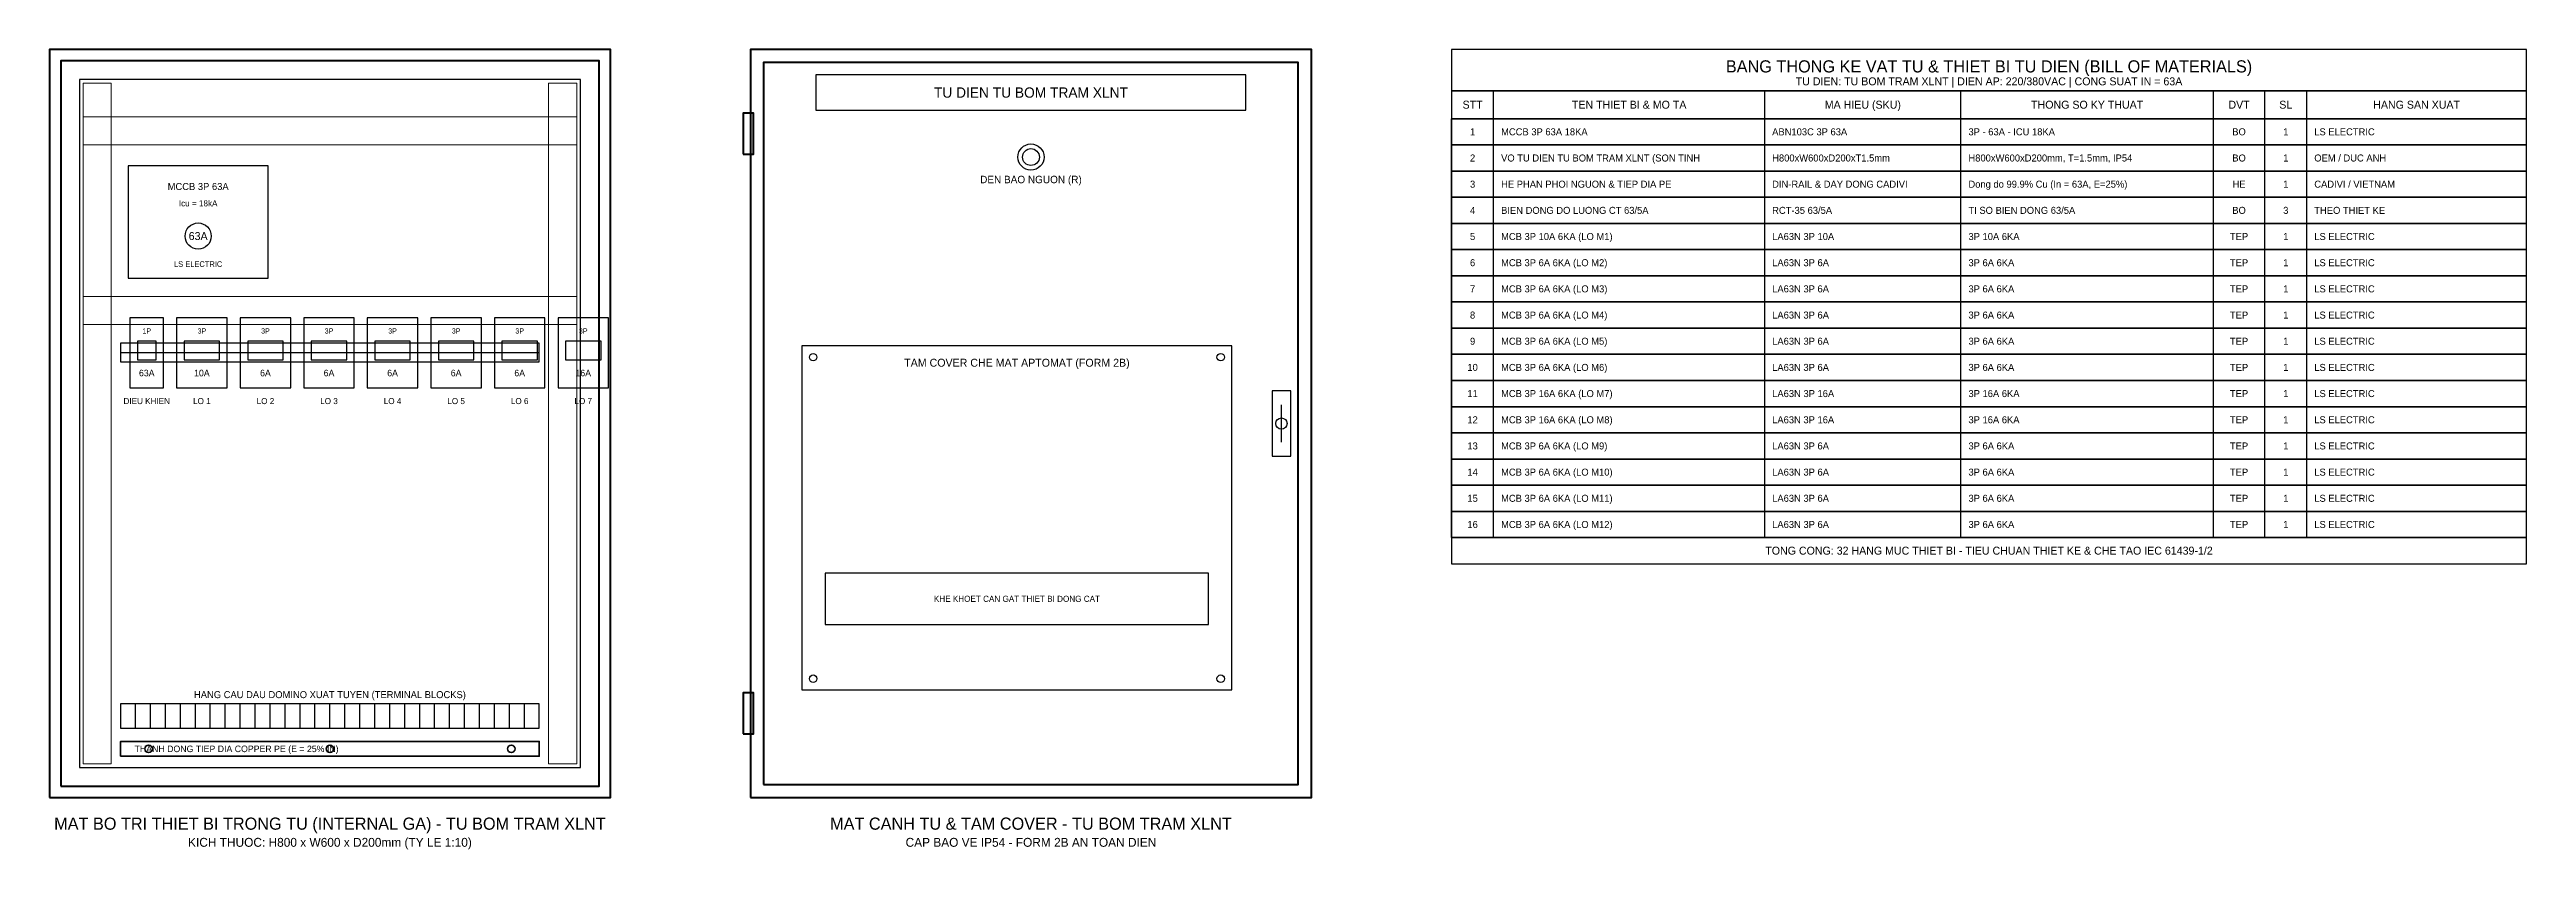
# Model space of a CAD drawing. Header units: metres. Extents: x 100 to 2750, y 44 to 900.
import ezdxf
from ezdxf.enums import TextEntityAlignment as Align

# ---------------------------------------------------------------- set-up
doc = ezdxf.new("R2010")
doc.units = ezdxf.units.M
for name, color, linetype, lineweight in [('0_COPPER', 3, 'Continuous', 35), ('0_DEVICES', 7, 'Continuous', 30), ('0_DUCTS', 8, 'Continuous', 18), ('0_FRAME', 6, 'Continuous', 40), ('0_PLATE', 4, 'Continuous', 25), ('0_TABLE', 4, 'Continuous', 25), ('0_TABLE_HDR', 2, 'Continuous', 30), ('0_TEXT', 7, 'Continuous', 20), ('0_TEXT_TITLE', 3, 'Continuous', 30)]:
    doc.layers.add(name, color=color, linetype=linetype, lineweight=lineweight)

msp = doc.modelspace()

# ---------------------------------------------------------------- linework, layer by layer
at = {"layer": '0_COPPER', "color": 3}
msp.add_lwpolyline([(176, 144), (624, 144), (624, 160), (176, 160), (176, 144)], close=True, dxfattribs=at)
for centre in [(206, 152), (400, 152), (594, 152)]:
    msp.add_circle(centre, 4, dxfattribs=at)
at = {"layer": '0_DEVICES'}
for p, q in [((1418, 480), (1418, 520)), ((192, 174), (192, 200)), ((208, 174), (208, 200)), ((224, 174), (224, 200)), ((240, 174), (240, 200)), ((256, 174), (256, 200)), ((272, 174), (272, 200)), ((288, 174), (288, 200)), ((304, 174), (304, 200)), ((320, 174), (320, 200)), ((336, 174), (336, 200)), ((352, 174), (352, 200)), ((368, 174), (368, 200)), ((384, 174), (384, 200)), ((400, 174), (400, 200)), ((416, 174), (416, 200)), ((432, 174), (432, 200)), ((448, 174), (448, 200)), ((464, 174), (464, 200)), ((480, 174), (480, 200)), ((496, 174), (496, 200)), ((512, 174), (512, 200)), ((528, 174), (528, 200)), ((544, 174), (544, 200)), ((560, 174), (560, 200)), ((576, 174), (576, 200)), ((592, 174), (592, 200)), ((608, 174), (608, 200))]:
    msp.add_line(p, q, dxfattribs=at)
for points in [[(184, 655.5), (334, 655.5), (334, 775.5), (184, 775.5), (184, 655.5)], [(186, 538), (222, 538), (222, 613), (186, 613), (186, 538)], [(236, 538), (290, 538), (290, 613), (236, 613), (236, 538)], [(304, 538), (358, 538), (358, 613), (304, 613), (304, 538)], [(372, 538), (426, 538), (426, 613), (372, 613), (372, 538)], [(440, 538), (494, 538), (494, 613), (440, 613), (440, 538)], [(508, 538), (562, 538), (562, 613), (508, 613), (508, 538)], [(576, 538), (630, 538), (630, 613), (576, 613), (576, 538)], [(644, 538), (698, 538), (698, 613), (644, 613), (644, 538)], [(194, 568), (214, 568), (214, 588), (194, 588), (194, 568)], [(244, 568), (282, 568), (282, 588), (244, 588), (244, 568)], [(312, 568), (350, 568), (350, 588), (312, 588), (312, 568)], [(380, 568), (418, 568), (418, 588), (380, 588), (380, 568)], [(448, 568), (486, 568), (486, 588), (448, 588), (448, 568)], [(516, 568), (554, 568), (554, 588), (516, 588), (516, 568)], [(584, 568), (622, 568), (622, 588), (584, 588), (584, 568)], [(652, 568), (690, 568), (690, 588), (652, 588), (652, 568)], [(1408, 465), (1428, 465), (1428, 535), (1408, 535), (1408, 465)], [(930, 285), (1340, 285), (1340, 340), (930, 340), (930, 285)], [(176, 174), (624, 174), (624, 200), (176, 200), (176, 174)]]:
    msp.add_lwpolyline(points, close=True, dxfattribs=at)
at = {"layer": '0_DEVICES', "color": 1}
for radius in [14, 9]:
    msp.add_circle((1150, 785), radius, dxfattribs=at)
at = {"layer": '0_DEVICES'}
for centre, radius in [((259, 700.5), 14), ((1418, 500), 6)]:
    msp.add_circle(centre, radius, dxfattribs=at)
at = {"layer": '0_DUCTS'}
for points in [[(136, 136), (166, 136), (166, 864), (136, 864), (136, 136)], [(634, 136), (664, 136), (664, 864), (634, 864), (634, 136)], [(136, 798), (664, 798), (664, 828), (136, 828), (136, 798)], [(136, 606), (664, 606), (664, 636), (136, 636), (136, 606)]]:
    msp.add_lwpolyline(points, close=True, dxfattribs=at)
at = {"layer": '0_FRAME'}
for points in [[(100, 100), (700, 100), (700, 900), (100, 900), (100, 100)], [(112, 112), (688, 112), (688, 888), (112, 888), (112, 112)], [(850, 100), (1450, 100), (1450, 900), (850, 900), (850, 100)], [(864, 114), (1436, 114), (1436, 886), (864, 886), (864, 114)], [(842, 788), (853, 788), (853, 832), (842, 832), (842, 788)], [(842, 168), (853, 168), (853, 212), (842, 212), (842, 168)]]:
    msp.add_lwpolyline(points, close=True, dxfattribs=at)
at = {"layer": '0_PLATE'}
msp.add_line((176, 576), (624, 576), dxfattribs=at)
for points in [[(132, 132), (668, 132), (668, 868), (132, 868), (132, 132)], [(176, 566), (624, 566), (624, 586), (176, 586), (176, 566)]]:
    msp.add_lwpolyline(points, close=True, dxfattribs=at)
at = {"layer": '0_PLATE', "color": 4}
for points in [[(920, 835), (1380, 835), (1380, 873), (920, 873), (920, 835)], [(905, 215), (1365, 215), (1365, 583), (905, 583), (905, 215)]]:
    msp.add_lwpolyline(points, close=True, dxfattribs=at)
for centre in [(917, 571), (1353, 571), (917, 227), (1353, 227)]:
    msp.add_circle(centre, 4, dxfattribs=at)
at = {"layer": '0_TABLE', "color": 4}
for p, q in [((1645, 826), (1645, 856)), ((1935, 826), (1935, 856)), ((2145, 826), (2145, 856)), ((2415, 826), (2415, 856)), ((2470, 826), (2470, 856)), ((2515, 826), (2515, 856)), ((1600, 798), (1600, 826)), ((1645, 798), (1645, 826)), ((1935, 798), (1935, 826)), ((2145, 798), (2145, 826)), ((2415, 798), (2415, 826)), ((2470, 798), (2470, 826)), ((2515, 798), (2515, 826)), ((1600, 770), (1600, 798)), ((1645, 770), (1645, 798)), ((1935, 770), (1935, 798)), ((2145, 770), (2145, 798)), ((2415, 770), (2415, 798)), ((2470, 770), (2470, 798)), ((2515, 770), (2515, 798)), ((1600, 742), (1600, 770)), ((1645, 742), (1645, 770)), ((1935, 742), (1935, 770)), ((2145, 742), (2145, 770)), ((2415, 742), (2415, 770)), ((2470, 742), (2470, 770)), ((2515, 742), (2515, 770)), ((1600, 714), (1600, 742)), ((1645, 714), (1645, 742)), ((1935, 714), (1935, 742)), ((2145, 714), (2145, 742)), ((2415, 714), (2415, 742)), ((2470, 714), (2470, 742)), ((2515, 714), (2515, 742)), ((1600, 686), (1600, 714)), ((1645, 686), (1645, 714)), ((1935, 686), (1935, 714)), ((2145, 686), (2145, 714)), ((2415, 686), (2415, 714)), ((2470, 686), (2470, 714)), ((2515, 686), (2515, 714)), ((1600, 658), (1600, 686)), ((1645, 658), (1645, 686)), ((1935, 658), (1935, 686)), ((2145, 658), (2145, 686)), ((2415, 658), (2415, 686)), ((2470, 658), (2470, 686)), ((2515, 658), (2515, 686)), ((1600, 630), (1600, 658)), ((1645, 630), (1645, 658)), ((1935, 630), (1935, 658)), ((2145, 630), (2145, 658)), ((2415, 630), (2415, 658)), ((2470, 630), (2470, 658)), ((2515, 630), (2515, 658)), ((1600, 602), (1600, 630)), ((1645, 602), (1645, 630)), ((1935, 602), (1935, 630)), ((2145, 602), (2145, 630)), ((2415, 602), (2415, 630)), ((2470, 602), (2470, 630)), ((2515, 602), (2515, 630)), ((1600, 574), (1600, 602)), ((1645, 574), (1645, 602)), ((1935, 574), (1935, 602)), ((2145, 574), (2145, 602)), ((2415, 574), (2415, 602)), ((2470, 574), (2470, 602)), ((2515, 574), (2515, 602)), ((1600, 546), (1600, 574)), ((1645, 546), (1645, 574)), ((1935, 546), (1935, 574)), ((2145, 546), (2145, 574)), ((2415, 546), (2415, 574)), ((2470, 546), (2470, 574)), ((2515, 546), (2515, 574)), ((1600, 518), (1600, 546)), ((1645, 518), (1645, 546)), ((1935, 518), (1935, 546)), ((2145, 518), (2145, 546)), ((2415, 518), (2415, 546)), ((2470, 518), (2470, 546)), ((2515, 518), (2515, 546)), ((1600, 490), (1600, 518)), ((1645, 490), (1645, 518)), ((1935, 490), (1935, 518)), ((2145, 490), (2145, 518)), ((2415, 490), (2415, 518)), ((2470, 490), (2470, 518)), ((2515, 490), (2515, 518)), ((1600, 462), (1600, 490)), ((1645, 462), (1645, 490)), ((1935, 462), (1935, 490)), ((2145, 462), (2145, 490)), ((2415, 462), (2415, 490)), ((2470, 462), (2470, 490)), ((2515, 462), (2515, 490)), ((1600, 434), (1600, 462)), ((1645, 434), (1645, 462)), ((1935, 434), (1935, 462)), ((2145, 434), (2145, 462)), ((2415, 434), (2415, 462)), ((2470, 434), (2470, 462)), ((2515, 434), (2515, 462)), ((1600, 406), (1600, 434)), ((1645, 406), (1645, 434)), ((1935, 406), (1935, 434)), ((2145, 406), (2145, 434)), ((2415, 406), (2415, 434)), ((2470, 406), (2470, 434)), ((2515, 406), (2515, 434)), ((1600, 378), (1600, 406)), ((1645, 378), (1645, 406)), ((1935, 378), (1935, 406)), ((2145, 378), (2145, 406)), ((2415, 378), (2415, 406)), ((2470, 378), (2470, 406)), ((2515, 378), (2515, 406))]:
    msp.add_line(p, q, dxfattribs=at)
for points in [[(1600, 856), (2750, 856), (2750, 900), (1600, 900), (1600, 856)], [(1600, 826), (2750, 826), (2750, 856), (1600, 856), (1600, 826)], [(1600, 798), (2750, 798), (2750, 826), (1600, 826), (1600, 798)], [(1600, 770), (2750, 770), (2750, 798), (1600, 798), (1600, 770)], [(1600, 742), (2750, 742), (2750, 770), (1600, 770), (1600, 742)], [(1600, 714), (2750, 714), (2750, 742), (1600, 742), (1600, 714)], [(1600, 686), (2750, 686), (2750, 714), (1600, 714), (1600, 686)], [(1600, 658), (2750, 658), (2750, 686), (1600, 686), (1600, 658)], [(1600, 630), (2750, 630), (2750, 658), (1600, 658), (1600, 630)], [(1600, 602), (2750, 602), (2750, 630), (1600, 630), (1600, 602)], [(1600, 574), (2750, 574), (2750, 602), (1600, 602), (1600, 574)], [(1600, 546), (2750, 546), (2750, 574), (1600, 574), (1600, 546)], [(1600, 518), (2750, 518), (2750, 546), (1600, 546), (1600, 518)], [(1600, 490), (2750, 490), (2750, 518), (1600, 518), (1600, 490)], [(1600, 462), (2750, 462), (2750, 490), (1600, 490), (1600, 462)], [(1600, 434), (2750, 434), (2750, 462), (1600, 462), (1600, 434)], [(1600, 406), (2750, 406), (2750, 434), (1600, 434), (1600, 406)], [(1600, 378), (2750, 378), (2750, 406), (1600, 406), (1600, 378)], [(1600, 350), (2750, 350), (2750, 378), (1600, 378), (1600, 350)]]:
    msp.add_lwpolyline(points, close=True, dxfattribs=at)

# ---------------------------------------------------------------- texts
at = {"layer": '0_COPPER', "color": 3}
msp.add_text('THANH DONG TIEP DIA COPPER PE (E = 25% IN)', height=7, dxfattribs=at).set_placement((191, 152), align=Align.MIDDLE_LEFT)
at = {"layer": '0_TABLE_HDR', "color": 2}
for s, height, p in [('BANG THONG KE VAT TU & THIET BI TU DIEN (BILL OF MATERIALS)', 13, (2175, 882)), ('STT', 8.5, (1622.5, 841)), ('TEN THIET BI & MO TA', 8.5, (1790, 841)), ('MA HIEU (SKU)', 8.5, (2040, 841)), ('THONG SO KY THUAT', 8.5, (2280, 841)), ('DVT', 8.5, (2442.5, 841)), ('SL', 8.5, (2492.5, 841)), ('HANG SAN XUAT', 8.5, (2632.5, 841)), ('TONG CONG: 32 HANG MUC THIET BI - TIEU CHUAN THIET KE & CHE TAO IEC 61439-1/2', 8.5, (2175, 364))]:
    msp.add_text(s, height=height, dxfattribs=at).set_placement(p, align=Align.MIDDLE_CENTER)
at = {"layer": '0_TEXT'}
for s, height, p in [('TU DIEN: TU BOM TRAM XLNT | DIEN AP: 220/380VAC | CONG SUAT IN = 63A', 8.5, (2175, 866)), ('MCCB 3P 63A', 7.5, (259, 753.5)), ('DEN BAO NGUON (R)', 8, (1150, 761)), ('Icu = 18kA', 6.5, (259, 735.5)), ('LS ELECTRIC', 6, (259, 670.5)), ('1P', 5.5, (204, 599)), ('3P', 5.5, (263, 599)), ('3P', 5.5, (331, 599)), ('3P', 5.5, (399, 599)), ('3P', 5.5, (467, 599)), ('3P', 5.5, (535, 599)), ('3P', 5.5, (603, 599)), ('3P', 5.5, (671, 599)), ('TAM COVER CHE MAT APTOMAT (FORM 2B)', 8.5, (1135, 565)), ('KHE KHOET CAN GAT THIET BI DONG CAT', 6.5, (1135, 312.5)), ('HANG CAU DAU DOMINO XUAT TUYEN (TERMINAL BLOCKS)', 7.5, (400, 210)), ('KICH THUOC: H800 x W600 x D200mm (TY LE 1:10)', 9.5, (400, 52)), ('CAP BAO VE IP54 - FORM 2B AN TOAN DIEN', 9.5, (1150, 52))]:
    msp.add_text(s, height=height, dxfattribs=at).set_placement(p, align=Align.MIDDLE_CENTER)
at = {"layer": '0_TEXT', "color": 7}
for s, p in [('1', (1622.5, 812)), ('BO', (2442.5, 812)), ('1', (2492.5, 812)), ('2', (1622.5, 784)), ('BO', (2442.5, 784)), ('1', (2492.5, 784)), ('3', (1622.5, 756)), ('HE', (2442.5, 756)), ('1', (2492.5, 756)), ('4', (1622.5, 728)), ('BO', (2442.5, 728)), ('3', (2492.5, 728)), ('5', (1622.5, 700)), ('TEP', (2442.5, 700)), ('1', (2492.5, 700)), ('6', (1622.5, 672)), ('TEP', (2442.5, 672)), ('1', (2492.5, 672)), ('7', (1622.5, 644)), ('TEP', (2442.5, 644)), ('1', (2492.5, 644)), ('8', (1622.5, 616)), ('TEP', (2442.5, 616)), ('1', (2492.5, 616)), ('9', (1622.5, 588)), ('TEP', (2442.5, 588)), ('1', (2492.5, 588)), ('10', (1622.5, 560)), ('TEP', (2442.5, 560)), ('1', (2492.5, 560)), ('11', (1622.5, 532)), ('TEP', (2442.5, 532)), ('1', (2492.5, 532)), ('12', (1622.5, 504)), ('TEP', (2442.5, 504)), ('1', (2492.5, 504)), ('13', (1622.5, 476)), ('TEP', (2442.5, 476)), ('1', (2492.5, 476)), ('14', (1622.5, 448)), ('TEP', (2442.5, 448)), ('1', (2492.5, 448)), ('15', (1622.5, 420)), ('TEP', (2442.5, 420)), ('1', (2492.5, 420)), ('16', (1622.5, 392)), ('TEP', (2442.5, 392)), ('1', (2492.5, 392))]:
    msp.add_text(s, height=7.5, dxfattribs=at).set_placement(p, align=Align.MIDDLE_CENTER)
for s, p in [('MCCB 3P 63A 18KA', (1653, 812)), ('ABN103C 3P 63A', (1943, 812)), ('3P - 63A - ICU 18KA', (2153, 812)), ('VO TU DIEN TU BOM TRAM XLNT (SON TINH ', (1653, 784)), ('H800xW600xD200xT1.5mm', (1943, 784)), ('H800xW600xD200mm, T=1.5mm, IP54', (2153, 784)), ('HE PHAN PHOI NGUON & TIEP DIA PE', (1653, 756)), ('DIN-RAIL & DAY DONG CADIVI', (1943, 756)), ('Dong do 99.9% Cu (In = 63A, E=25%)', (2153, 756)), ('BIEN DONG DO LUONG CT 63/5A', (1653, 728)), ('RCT-35 63/5A', (1943, 728)), ('TI SO BIEN DONG 63/5A', (2153, 728)), ('MCB 3P 10A 6KA (LO M1)', (1653, 700)), ('LA63N 3P 10A', (1943, 700)), ('3P 10A 6KA', (2153, 700)), ('MCB 3P 6A 6KA (LO M2)', (1653, 672)), ('LA63N 3P 6A', (1943, 672)), ('3P 6A 6KA', (2153, 672)), ('MCB 3P 6A 6KA (LO M3)', (1653, 644)), ('LA63N 3P 6A', (1943, 644)), ('3P 6A 6KA', (2153, 644)), ('MCB 3P 6A 6KA (LO M4)', (1653, 616)), ('LA63N 3P 6A', (1943, 616)), ('3P 6A 6KA', (2153, 616)), ('MCB 3P 6A 6KA (LO M5)', (1653, 588)), ('LA63N 3P 6A', (1943, 588)), ('3P 6A 6KA', (2153, 588)), ('MCB 3P 6A 6KA (LO M6)', (1653, 560)), ('LA63N 3P 6A', (1943, 560)), ('3P 6A 6KA', (2153, 560)), ('MCB 3P 16A 6KA (LO M7)', (1653, 532)), ('LA63N 3P 16A', (1943, 532)), ('3P 16A 6KA', (2153, 532)), ('MCB 3P 16A 6KA (LO M8)', (1653, 504)), ('LA63N 3P 16A', (1943, 504)), ('3P 16A 6KA', (2153, 504)), ('MCB 3P 6A 6KA (LO M9)', (1653, 476)), ('LA63N 3P 6A', (1943, 476)), ('3P 6A 6KA', (2153, 476)), ('MCB 3P 6A 6KA (LO M10)', (1653, 448)), ('LA63N 3P 6A', (1943, 448)), ('3P 6A 6KA', (2153, 448)), ('MCB 3P 6A 6KA (LO M11)', (1653, 420)), ('LA63N 3P 6A', (1943, 420)), ('3P 6A 6KA', (2153, 420)), ('MCB 3P 6A 6KA (LO M12)', (1653, 392)), ('LA63N 3P 6A', (1943, 392)), ('3P 6A 6KA', (2153, 392))]:
    msp.add_text(s, height=7.5, dxfattribs=at).set_placement(p, align=Align.MIDDLE_LEFT)
at = {"layer": '0_TEXT', "color": 3}
for s, p in [('LS ELECTRIC', (2523, 812)), ('OEM / DUC ANH', (2523, 784)), ('CADIVI / VIETNAM', (2523, 756)), ('THEO THIET KE', (2523, 728)), ('LS ELECTRIC', (2523, 700)), ('LS ELECTRIC', (2523, 672)), ('LS ELECTRIC', (2523, 644)), ('LS ELECTRIC', (2523, 616)), ('LS ELECTRIC', (2523, 588)), ('LS ELECTRIC', (2523, 560)), ('LS ELECTRIC', (2523, 532)), ('LS ELECTRIC', (2523, 504)), ('LS ELECTRIC', (2523, 476)), ('LS ELECTRIC', (2523, 448)), ('LS ELECTRIC', (2523, 420)), ('LS ELECTRIC', (2523, 392))]:
    msp.add_text(s, height=7.5, dxfattribs=at).set_placement(p, align=Align.MIDDLE_LEFT)
at = {"layer": '0_TEXT_TITLE', "color": 3}
msp.add_text('TU DIEN TU BOM TRAM XLNT', height=11, dxfattribs=at).set_placement((1150, 854), align=Align.MIDDLE_CENTER)
at = {"layer": '0_TEXT_TITLE'}
for s, height, p in [('63A', 8.5, (259, 700.5)), ('63A', 7, (204, 554)), ('10A', 7, (263, 554)), ('6A', 7, (331, 554)), ('6A', 7, (399, 554)), ('6A', 7, (467, 554)), ('6A', 7, (535, 554)), ('6A', 7, (603, 554)), ('16A', 7, (671, 554)), ('DIEU KHIEN', 6.5, (204, 524)), ('LO 1', 6.5, (263, 524)), ('LO 2', 6.5, (331, 524)), ('LO 3', 6.5, (399, 524)), ('LO 4', 6.5, (467, 524)), ('LO 5', 6.5, (535, 524)), ('LO 6', 6.5, (603, 524)), ('LO 7', 6.5, (671, 524)), ('MAT BO TRI THIET BI TRONG TU (INTERNAL GA) - TU BOM TRAM XLNT', 13, (400, 72)), ('MAT CANH TU & TAM COVER - TU BOM TRAM XLNT', 13, (1150, 72))]:
    msp.add_text(s, height=height, dxfattribs=at).set_placement(p, align=Align.MIDDLE_CENTER)

doc.saveas('drawing.dxf')
